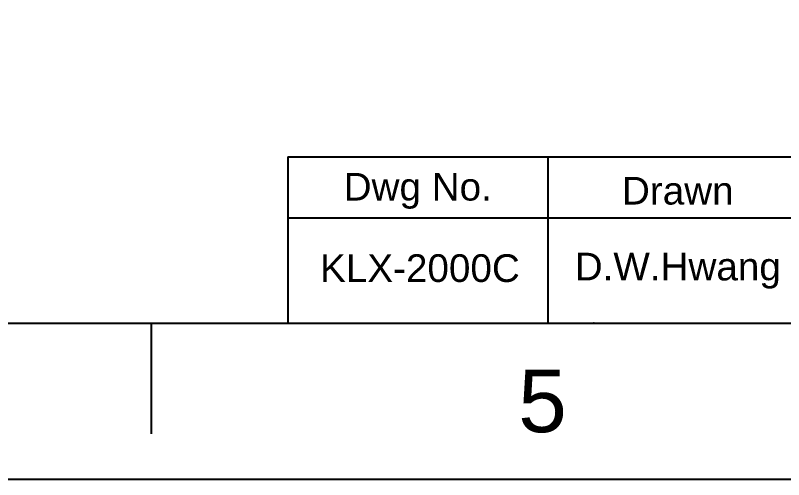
# Model space of a CAD drawing. Header units: millimetres. Extents: x 4812 to 5406, y -1197 to -777.
# Drawn here: x 5097.1 to 5166.6, y -1196.9 to -1154.9 of the extents above; entities that cross this region are included whole.
import ezdxf

# ---------------------------------------------------------------- set-up
doc = ezdxf.new("R2010")
doc.units = ezdxf.units.MM
doc.header["$LTSCALE"] = 0.1
doc.layers.add('FORM', color=7, linetype='Continuous')
doc.layers.add('TEXT', color=2, linetype='Continuous', lineweight=15)
doc.styles.get("Standard").update_dxf_attribs({"font": 'arial.ttf'})

msp = doc.modelspace()

# ---------------------------------------------------------------- linework, layer by layer
at = {"layer": 'FORM'}
for p, q in [((5121.749, -1167.707), (5392.295, -1167.707)), ((5121.749, -1167.707), (5121.749, -1182.71)), ((5145.253, -1167.707), (5145.253, -1182.71)), ((5121.749, -1173.208), (5332.285, -1173.208)), ((4826.541, -1182.71), (5392.295, -1182.71)), ((5109.418, -1182.71), (5109.418, -1192.712))]:
    msp.add_line(p, q, dxfattribs=at)
at = {"layer": 'FORM', "color": 7}
msp.add_lwpolyline([(4812.398, -776.782), (5406.439, -776.782), (5406.439, -1196.854), (4812.398, -1196.854)], close=True, dxfattribs=at)
at = {"layer": 'FORM'}
msp.add_point((5149.425, -1182.71), dxfattribs=at)

# ---------------------------------------------------------------- texts
at = {"layer": 'FORM', "insert": (5144.778, -1189.782), "char_height": 5.658, "attachment_point": 5}
msp.add_mtext_dynamic_manual_height_columns('5', width=50.00857, gutter_width=12.502, heights=[0], dxfattribs=at)
at = {"layer": 'TEXT', "char_height": 2.5004, "attachment_point": 5}
for s, insert in [('Dwg No.', (5133.501, -1170.775)), ('Drawn', (5157.005, -1170.775)), ('KLX-2000C', (5133.697, -1177.769)), ('D.W.Hwang', (5157.005, -1177.984))]:
    msp.add_mtext_dynamic_manual_height_columns(s, width=23.50403, gutter_width=12.502, heights=[0], dxfattribs=dict(at, insert=insert))

doc.saveas('drawing.dxf')
